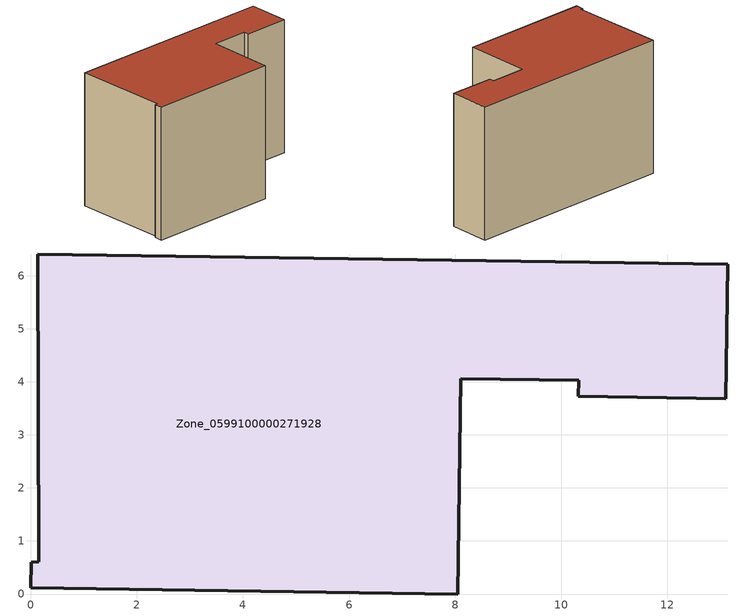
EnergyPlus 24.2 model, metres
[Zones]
Zone_0599100000271928
 floor ground (C_G): 0.13,6.41 13.14,6.22 13.1,3.68 10.32,3.73 10.33,4.03 8.11,4.06 8.05,0 0,0.12 0.01,0.6 0.15,0.6 z0
 wall outside (C_F): 8.11,4.06 10.33,4.03 10.32,3.73 13.1,3.68 13.14,6.22 0.13,6.41 0.15,0.6 0.01,0.6 0,0.12 8.05,0 8.11,4.06 z0:8.23
 roof outside (C_R): 13.14,6.22 0.13,6.41 0.15,0.6 0.01,0.6 0,0.12 8.05,0 8.11,4.06 10.33,4.03 10.32,3.73 13.1,3.68 z8.23
[BUILDING]
Pand.0599100000271928: North Axis=0; Terrain=City; Loads Convergence Tolerance Value=0.04; Temperature Convergence Tolerance Value=0.4; Solar Distribution=FullExterior; Maximum Number of Warmup Days=25; Minimum Number of Warmup Days=1
[Site:Location]
Rotterdam.The.Hague.AP_ZH_NLD Design_Conditions: Latitude=51.96; Longitude=4.45; Time Zone=1; Elevation=-4.5
[SITE:GROUNDTEMPERATURE:BUILDINGSURFACE]
18, 18, 18, 18, 18, 18, 18, 18, 18, 18, 18, 18
[MATERIAL] Thermal Absorptance=0.9; Solar Absorptance=0.7; Visible Absorptance=0.7
Name | Roughness | Thickness | Conductivity | Density | Specific Heat
G.TC.1975-1991 | MediumSmooth | 0.15 | 0.288461 | 540 | 1210
F.TC.1975-1991 | Rough | 0.3 | 0.230769 | 1920 | 840
R.TC.1975-1991 | MediumRough | 0.2 | 0.153846 | 1500 | 1000
[CONSTRUCTION]
C_G: G.TC.1975-1991
C_F: F.TC.1975-1991
C_R: R.TC.1975-1991
[ZONE]
Zone_0599100000271928: Type=1; Multiplier=1; Ceiling Height=Autocalculate; Volume=Autocalculate; Floor Area=autocalculate; Part of Total Floor Area=Yes
[ZONEINFILTRATION:DESIGNFLOWRATE]
Infil_Zone_0599100000271928: Zone or ZoneList or Space or SpaceList=Zone_0599100000271928; Schedule=AlwaysOn; Design Flow Rate Calculation Method=Flow/Area; Flow Rate per Floor Area=0.003; Constant Term Coefficient=1; Temperature Term Coefficient=0; Velocity Term Coefficient=0; Velocity Squared Term Coefficient=0
[HVACTEMPLATE:ZONE:IDEALLOADSAIRSYSTEM]
Zone_0599100000271928: Maximum Heating Supply Air Temperature=50; Minimum Cooling Supply Air Temperature=13; Maximum Heating Supply Air Humidity Ratio=0.0156; Minimum Cooling Supply Air Humidity Ratio=0.0077; Heating Limit=NoLimit; Cooling Limit=NoLimit; Dehumidification Control Type=ConstantSensibleHeatRatio; Cooling Sensible Heat Ratio=0.7; Dehumidification Setpoint=60; Humidification Control Type=None; Humidification Setpoint=30; Outdoor Air Method=None; Outdoor Air Flow Rate per Person=0.00944; Outdoor Air Flow Rate per Zone Floor Area=0; Outdoor Air Flow Rate per Zone=0; Demand Controlled Ventilation Type=None; Outdoor Air Economizer Type=NoEconomizer; Heat Recovery Type=None; Sensible Heat Recovery Effectiveness=0.7; Latent Heat Recovery Effectiveness=0.65
[ZONECONTROL:THERMOSTAT]
ThermostatControl_Zone_0599100000271928: Zone or ZoneList=Zone_0599100000271928; Control Type Schedule=DualSetpointControlType; Control 1=Thermostat_Zone_0599100000271928; Temperature Difference Between Cutout And Setpoint=0
[THERMOSTATSETPOINT:DUALSETPOINT]
Thermostat_Zone_0599100000271928: Heating Setpoint Temperature Schedule=HeatingSetpoint_Zone_0599100000271928; Cooling Setpoint Temperature Schedule=CoolingSetpoint_Zone_0599100000271928
[SCHEDULE:COMPACT]
HeatingSetpoint_Zone_0599100000271928: Through: 12/31, For: AllDays, Until: 24:00, 21
CoolingSetpoint_Zone_0599100000271928: Through: 12/31, For: AllDays, Until: 24:00, 24
DualSetpointControlType: Through: 12/31, For: AllDays, Until: 24:00, 4
AlwaysOn: Through: 12/31, For: AllDays, Until: 24:00, 1
